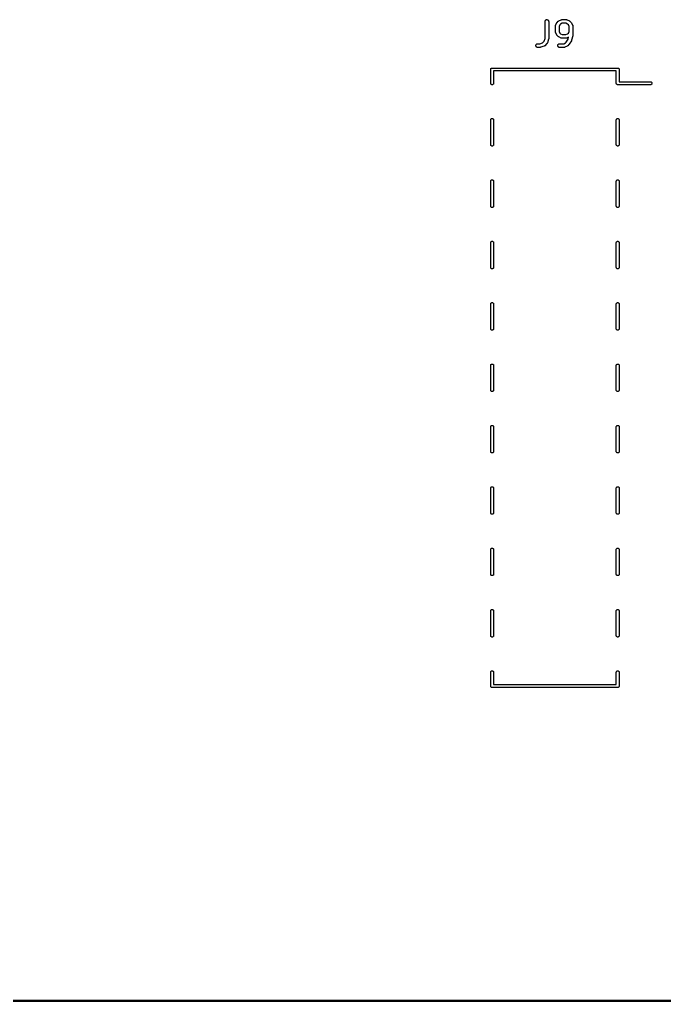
# Model space of a CAD drawing. Extents: x 47 to 252, y -139 to -48.
# Drawn here: x 149.33 to 176.03, y -138.53 to -97.89 of the extents above; entities that cross this region are included whole.
import ezdxf

# ---------------------------------------------------------------- set-up
doc = ezdxf.new("R2010")
doc.units = 0
doc.layers.add('BLACK', color=7, linetype='CONTINUOUS')

msp = doc.modelspace()

# ---------------------------------------------------------------- linework, layer by layer
at = {"layer": 'BLACK', "linetype": 'CONTINUOUS'}
for p, q in [((171.101, -97.926), (171.11, -97.9148)), ((171.11, -97.9148), (171.122, -97.9056)), ((171.122, -97.9056), (171.135, -97.8988)), ((171.135, -97.8988), (171.149, -97.8947)), ((171.149, -97.8947), (171.163, -97.8934)), ((171.163, -97.8934), (171.178, -97.8949)), ((171.178, -97.8949), (171.192, -97.8992)), ((171.192, -97.8992), (171.205, -97.9062)), ((171.205, -97.9062), (171.216, -97.9155)), ((171.216, -97.9155), (171.225, -97.9269)), ((171.653, -97.9489), (171.748, -97.9013)), ((171.748, -97.9013), (171.749, -97.9008)), ((171.749, -97.9008), (171.751, -97.9001)), ((171.751, -97.9001), (171.753, -97.899)), ((171.753, -97.899), (171.758, -97.8976)), ((171.758, -97.8976), (171.763, -97.8958)), ((171.763, -97.8958), (171.765, -97.8954)), ((171.765, -97.8954), (171.767, -97.8948)), ((171.767, -97.8948), (171.772, -97.8943)), ((171.772, -97.8943), (171.777, -97.8935)), ((171.777, -97.8935), (171.78, -97.8936)), ((171.78, -97.8936), (171.782, -97.8934)), ((171.782, -97.8934), (171.972, -97.8934)), ((171.972, -97.8934), (171.973, -97.8934)), ((171.973, -97.8934), (171.975, -97.8936)), ((171.975, -97.8936), (171.978, -97.8936)), ((171.978, -97.8936), (171.983, -97.8944)), ((171.983, -97.8944), (171.988, -97.895)), ((171.988, -97.895), (171.99, -97.8957)), ((171.99, -97.8957), (171.992, -97.8961)), ((171.992, -97.8961), (171.997, -97.8979)), ((171.997, -97.8979), (172.002, -97.8994)), ((172.002, -97.8994), (172.004, -97.9005)), ((172.004, -97.9005), (172.006, -97.9013)), ((172.006, -97.9013), (172.101, -97.9489)), ((171.088, -97.9673), (171.089, -97.9528)), ((171.088, -97.9684), (171.088, -97.9673)), ((171.088, -98.6705), (171.088, -97.9684)), ((171.089, -97.9528), (171.094, -97.9388)), ((171.094, -97.9388), (171.101, -97.926)), ((171.225, -97.9269), (171.232, -97.9398)), ((171.232, -97.9398), (171.236, -97.9538)), ((171.236, -97.9538), (171.238, -97.9684)), ((171.238, -97.9684), (171.238, -98.6827)), ((171.516, -98.1534), (171.517, -98.1484)), ((171.516, -98.1556), (171.516, -98.1534)), ((171.516, -98.1578), (171.516, -98.1556)), ((171.516, -98.1589), (171.516, -98.1578)), ((171.516, -98.397), (171.516, -98.1589)), ((171.517, -98.1484), (171.518, -98.1433)), ((171.518, -98.1433), (171.519, -98.1412)), ((171.519, -98.139), (171.521, -98.1342)), ((171.519, -98.1412), (171.519, -98.139)), ((171.521, -98.1342), (171.522, -98.1293)), ((171.522, -98.1293), (171.523, -98.1274)), ((171.523, -98.1274), (171.524, -98.1253)), ((171.524, -98.1253), (171.572, -98.0301)), ((171.572, -98.0291), (171.575, -98.0256)), ((171.572, -98.0301), (171.572, -98.0291)), ((171.575, -98.0256), (171.577, -98.0219)), ((171.577, -98.0219), (171.579, -98.0195)), ((171.579, -98.0195), (171.58, -98.0169)), ((171.58, -98.0169), (171.583, -98.0138)), ((171.583, -98.0138), (171.586, -98.0106)), ((171.586, -98.0106), (171.633, -97.963)), ((171.633, -97.963), (171.634, -97.9622)), ((171.634, -97.9622), (171.637, -97.9596)), ((171.637, -97.9596), (171.641, -97.9567)), ((171.641, -97.9567), (171.643, -97.955)), ((171.643, -97.955), (171.646, -97.9531)), ((171.646, -97.9531), (171.649, -97.9512)), ((171.649, -97.9512), (171.653, -97.9489)), ((171.7, -98.108), (171.666, -98.1766)), ((171.666, -98.1766), (171.666, -98.3792)), ((171.731, -98.0776), (171.7, -98.108)), ((171.799, -98.0434), (171.731, -98.0776)), ((171.954, -98.0434), (171.799, -98.0434)), ((172.023, -98.0776), (171.954, -98.0434)), ((172.053, -98.108), (172.023, -98.0776)), ((172.088, -98.1766), (172.053, -98.108)), ((172.088, -98.3792), (172.088, -98.1766)), ((172.101, -97.9489), (172.102, -97.9494)), ((172.102, -97.9494), (172.105, -97.9517)), ((172.105, -97.9517), (172.109, -97.9537)), ((172.109, -97.9537), (172.112, -97.9557)), ((172.112, -97.9557), (172.114, -97.9574)), ((172.114, -97.9574), (172.117, -97.9603)), ((172.117, -97.9603), (172.12, -97.963)), ((172.12, -97.963), (172.168, -98.0106)), ((172.168, -98.0106), (172.169, -98.0113)), ((172.169, -98.0113), (172.171, -98.0146)), ((172.171, -98.0146), (172.174, -98.0177)), ((172.174, -98.0177), (172.176, -98.0203)), ((172.176, -98.0203), (172.178, -98.0228)), ((172.178, -98.0228), (172.18, -98.0265)), ((172.18, -98.0265), (172.182, -98.0301)), ((172.182, -98.0301), (172.23, -98.1253)), ((172.23, -98.1253), (172.23, -98.1263)), ((172.23, -98.1263), (172.231, -98.1283)), ((172.231, -98.1283), (172.232, -98.1303)), ((172.232, -98.1303), (172.233, -98.1352)), ((172.233, -98.1352), (172.235, -98.14)), ((172.235, -98.14), (172.236, -98.1422)), ((172.236, -98.1422), (172.236, -98.1443)), ((172.236, -98.1443), (172.237, -98.1494)), ((172.237, -98.1494), (172.238, -98.1545)), ((172.238, -98.1545), (172.237, -98.1567)), ((172.237, -98.1567), (172.238, -98.1589)), ((172.238, -98.1589), (172.238, -98.5398)), ((171.049, -98.785), (171.088, -98.6705)), ((171.234, -98.7064), (171.186, -98.8492)), ((171.235, -98.7023), (171.234, -98.7064)), ((171.236, -98.6983), (171.235, -98.7023)), ((171.237, -98.6921), (171.236, -98.6952)), ((171.236, -98.6952), (171.236, -98.6983)), ((171.238, -98.6837), (171.237, -98.6879)), ((171.237, -98.6879), (171.237, -98.6921)), ((171.238, -98.6827), (171.238, -98.6837)), ((171.516, -98.3991), (171.516, -98.397)), ((171.516, -98.4014), (171.516, -98.3991)), ((171.517, -98.4064), (171.516, -98.4014)), ((171.518, -98.4115), (171.517, -98.4064)), ((171.518, -98.4136), (171.518, -98.4115)), ((171.519, -98.4158), (171.518, -98.4136)), ((171.52, -98.4206), (171.519, -98.4158)), ((171.522, -98.4255), (171.52, -98.4206)), ((171.523, -98.4275), (171.522, -98.4255)), ((171.524, -98.4296), (171.523, -98.4275)), ((171.524, -98.4305), (171.524, -98.4296)), ((171.572, -98.5257), (171.524, -98.4305)), ((171.574, -98.5293), (171.572, -98.5257)), ((171.576, -98.533), (171.574, -98.5293)), ((171.578, -98.5355), (171.576, -98.533)), ((171.58, -98.5381), (171.578, -98.5355)), ((171.582, -98.5412), (171.58, -98.5381)), ((171.585, -98.5445), (171.582, -98.5412)), ((171.586, -98.5452), (171.585, -98.5445)), ((171.633, -98.5928), (171.586, -98.5452)), ((171.637, -98.5955), (171.633, -98.5928)), ((171.64, -98.5985), (171.637, -98.5955)), ((171.642, -98.6002), (171.64, -98.5985)), ((171.645, -98.6021), (171.642, -98.6002)), ((171.648, -98.6041), (171.645, -98.6021)), ((171.652, -98.6064), (171.648, -98.6041)), ((171.653, -98.6069), (171.652, -98.6064)), ((171.748, -98.6545), (171.653, -98.6069)), ((171.666, -98.3792), (171.7, -98.4478)), ((171.7, -98.4478), (171.731, -98.4782)), ((171.731, -98.4782), (171.799, -98.5124)), ((171.75, -98.6553), (171.748, -98.6545)), ((171.752, -98.6564), (171.75, -98.6553)), ((171.757, -98.6579), (171.752, -98.6564)), ((171.762, -98.6597), (171.757, -98.6579)), ((171.764, -98.6601), (171.762, -98.6597)), ((171.766, -98.6608), (171.764, -98.6601)), ((171.771, -98.6614), (171.766, -98.6608)), ((171.776, -98.6622), (171.771, -98.6614)), ((171.778, -98.6622), (171.776, -98.6622)), ((171.781, -98.6624), (171.778, -98.6622)), ((171.782, -98.6624), (171.781, -98.6624)), ((171.972, -98.6624), (171.782, -98.6624)), ((171.799, -98.5124), (171.954, -98.5124)), ((171.954, -98.5124), (172.023, -98.4782)), ((171.962, -98.8254), (172.045, -98.6995)), ((171.974, -98.6622), (171.972, -98.6624)), ((171.977, -98.6623), (171.974, -98.6622)), ((171.982, -98.6615), (171.977, -98.6623)), ((171.987, -98.661), (171.982, -98.6615)), ((171.989, -98.6604), (171.987, -98.661)), ((171.991, -98.66), (171.989, -98.6604)), ((171.996, -98.6583), (171.991, -98.66)), ((172.001, -98.6568), (171.996, -98.6583)), ((172.003, -98.6557), (172.001, -98.6568)), ((172.005, -98.655), (172.003, -98.6557)), ((172.006, -98.6545), (172.005, -98.655)), ((172.064, -98.6254), (172.006, -98.6545)), ((172.023, -98.4782), (172.053, -98.4478)), ((172.045, -98.6995), (172.064, -98.6254)), ((172.053, -98.4478), (172.088, -98.3792)), ((172.235, -98.558), (172.188, -98.7485)), ((172.236, -98.5567), (172.235, -98.558)), ((172.237, -98.5495), (172.236, -98.5554)), ((172.236, -98.5554), (172.236, -98.5567)), ((172.238, -98.5435), (172.237, -98.5495)), ((172.238, -98.5398), (172.238, -98.5409)), ((172.238, -98.5409), (172.238, -98.5422)), ((172.238, -98.5422), (172.238, -98.5435)), ((170.707, -98.9679), (170.708, -98.9533)), ((170.708, -98.9824), (170.707, -98.9679)), ((170.708, -98.9533), (170.713, -98.9393)), ((170.712, -98.9965), (170.708, -98.9824)), ((170.719, -99.0094), (170.712, -98.9965)), ((170.713, -98.9393), (170.72, -98.9264)), ((170.728, -99.0209), (170.719, -99.0094)), ((170.72, -98.9264), (170.729, -98.9152)), ((170.739, -99.0303), (170.728, -99.0209)), ((170.729, -98.9152), (170.74, -98.9059)), ((170.752, -99.0373), (170.739, -99.0303)), ((170.74, -98.9059), (170.753, -98.899)), ((170.766, -99.0417), (170.752, -99.0373)), ((170.753, -98.899), (170.767, -98.8948)), ((170.781, -99.0434), (170.766, -99.0417)), ((170.767, -98.8948), (170.782, -98.8934)), ((170.782, -99.0434), (170.781, -99.0434)), ((170.782, -98.8934), (170.865, -98.8934)), ((170.877, -99.0434), (170.782, -99.0434)), ((170.865, -98.8934), (170.979, -98.8552)), ((170.881, -99.043), (170.877, -99.0434)), ((170.885, -99.0429), (170.881, -99.043)), ((170.888, -99.0423), (170.885, -99.0429)), ((170.892, -99.042), (170.888, -99.0423)), ((170.896, -99.0407), (170.892, -99.042)), ((170.9, -99.0399), (170.896, -99.0407)), ((170.901, -99.0395), (170.9, -99.0399)), ((171.044, -98.9919), (170.901, -99.0395)), ((170.979, -98.8552), (171.049, -98.785)), ((171.046, -98.991), (171.044, -98.9919)), ((171.048, -98.9904), (171.046, -98.991)), ((171.052, -98.988), (171.048, -98.9904)), ((171.057, -98.986), (171.052, -98.988)), ((171.059, -98.9847), (171.057, -98.986)), ((171.061, -98.9837), (171.059, -98.9847)), ((171.065, -98.9805), (171.061, -98.9837)), ((171.069, -98.9775), (171.065, -98.9805)), ((171.07, -98.9759), (171.069, -98.9775)), ((171.072, -98.9745), (171.07, -98.9759)), ((171.073, -98.9738), (171.072, -98.9745)), ((171.168, -98.8786), (171.073, -98.9738)), ((171.169, -98.8769), (171.168, -98.8786)), ((171.171, -98.8754), (171.169, -98.8769)), ((171.174, -98.8712), (171.171, -98.8754)), ((171.177, -98.8672), (171.174, -98.8712)), ((171.178, -98.8653), (171.177, -98.8672)), ((171.18, -98.8635), (171.178, -98.8653)), ((171.182, -98.8589), (171.18, -98.8635)), ((171.184, -98.8543), (171.182, -98.8589)), ((171.185, -98.8522), (171.184, -98.8543)), ((171.186, -98.8502), (171.185, -98.8522)), ((171.186, -98.8492), (171.186, -98.8502)), ((171.611, -98.9679), (171.613, -98.9533)), ((171.613, -98.9824), (171.611, -98.9679)), ((171.613, -98.9533), (171.617, -98.9393)), ((171.617, -98.9965), (171.613, -98.9824)), ((171.617, -98.9393), (171.624, -98.9264)), ((171.624, -99.0094), (171.617, -98.9965)), ((171.624, -98.9264), (171.634, -98.9152)), ((171.633, -99.0209), (171.624, -99.0094)), ((171.644, -99.0303), (171.633, -99.0209)), ((171.634, -98.9152), (171.645, -98.9059)), ((171.657, -99.0373), (171.644, -99.0303)), ((171.645, -98.9059), (171.658, -98.899)), ((171.671, -99.0417), (171.657, -99.0373)), ((171.658, -98.899), (171.672, -98.8948)), ((171.685, -99.0434), (171.671, -99.0417)), ((171.672, -98.8948), (171.686, -98.8934)), ((171.686, -99.0434), (171.685, -99.0434)), ((171.686, -98.8934), (171.859, -98.8934)), ((171.877, -99.0434), (171.686, -99.0434)), ((171.859, -98.8934), (171.928, -98.8591)), ((171.879, -99.0432), (171.877, -99.0434)), ((171.881, -99.0433), (171.879, -99.0432)), ((171.886, -99.0425), (171.881, -99.0433)), ((171.892, -99.042), (171.886, -99.0425)), ((171.894, -99.0413), (171.892, -99.042)), ((171.896, -99.041), (171.894, -99.0413)), ((171.901, -99.0392), (171.896, -99.041)), ((171.906, -99.0377), (171.901, -99.0392)), ((171.907, -99.0367), (171.906, -99.0377)), ((171.91, -99.0359), (171.907, -99.0367)), ((172.006, -98.9878), (171.91, -99.0355)), ((171.91, -99.0355), (171.91, -99.0359)), ((171.928, -98.8591), (171.962, -98.8254)), ((172.009, -98.9856), (172.006, -98.9878)), ((172.013, -98.9837), (172.009, -98.9856)), ((172.015, -98.9817), (172.013, -98.9837)), ((172.018, -98.9801), (172.015, -98.9817)), ((172.021, -98.9772), (172.018, -98.9801)), ((172.024, -98.9745), (172.021, -98.9772)), ((172.025, -98.9738), (172.024, -98.9745)), ((172.073, -98.9262), (172.025, -98.9738)), ((172.077, -98.9209), (172.073, -98.9262)), ((172.082, -98.9156), (172.077, -98.9209)), ((172.177, -98.7719), (172.082, -98.9147)), ((172.082, -98.9147), (172.082, -98.9149)), ((172.082, -98.9149), (172.082, -98.9149)), ((172.082, -98.9149), (172.082, -98.9149)), ((172.082, -98.9149), (172.082, -98.9156)), ((172.18, -98.7675), (172.177, -98.7719)), ((172.182, -98.7632), (172.18, -98.7675)), ((172.183, -98.761), (172.182, -98.7632)), ((172.184, -98.759), (172.183, -98.761)), ((172.186, -98.7542), (172.184, -98.759)), ((172.188, -98.7495), (172.186, -98.7542)), ((172.188, -98.7485), (172.188, -98.7495)), ((168.836, -99.956), (168.837, -99.9442)), ((168.837, -99.9442), (168.84, -99.9329)), ((168.84, -99.9329), (168.846, -99.9225)), ((168.846, -99.9225), (168.853, -99.9134)), ((168.853, -99.9134), (168.863, -99.9059)), ((168.863, -99.9059), (168.873, -99.9003)), ((168.873, -99.9003), (168.884, -99.8969)), ((168.884, -99.8969), (168.893, -99.896)), ((168.893, -99.896), (168.896, -99.8957)), ((168.896, -99.8957), (168.899, -99.896)), ((168.899, -99.896), (174.093, -99.896)), ((174.093, -99.896), (174.096, -99.8957)), ((174.096, -99.8957), (174.099, -99.896)), ((174.099, -99.896), (174.099, -99.896)), ((174.099, -99.896), (174.108, -99.8969)), ((174.108, -99.8969), (174.119, -99.9003)), ((174.119, -99.9003), (174.129, -99.9059)), ((174.129, -99.9059), (174.139, -99.9134)), ((174.139, -99.9134), (174.146, -99.9225)), ((174.146, -99.9225), (174.152, -99.9329)), ((174.152, -99.9329), (174.155, -99.9442)), ((174.155, -99.9442), (174.156, -99.956)), ((168.836, -99.9589), (168.836, -99.956)), ((168.836, -100.529), (168.836, -99.9589)), ((174.036, -100.016), (168.956, -100.016)), ((168.956, -100.016), (168.956, -100.529)), ((174.036, -100.523), (174.036, -100.016)), ((174.156, -99.956), (174.156, -99.9589)), ((174.156, -99.9589), (174.156, -100.466)), ((168.837, -100.538), (168.836, -100.529)), ((168.84, -100.549), (168.837, -100.538)), ((168.846, -100.559), (168.84, -100.549)), ((168.853, -100.569), (168.846, -100.559)), ((168.863, -100.576), (168.853, -100.569)), ((168.873, -100.582), (168.863, -100.576)), ((168.884, -100.585), (168.873, -100.582)), ((168.896, -100.586), (168.884, -100.585)), ((168.908, -100.585), (168.896, -100.586)), ((168.919, -100.582), (168.908, -100.585)), ((168.929, -100.576), (168.919, -100.582)), ((168.939, -100.569), (168.929, -100.576)), ((168.946, -100.559), (168.939, -100.569)), ((168.952, -100.549), (168.946, -100.559)), ((168.955, -100.538), (168.952, -100.549)), ((168.956, -100.529), (168.955, -100.538)), ((174.036, -100.526), (174.036, -100.523)), ((174.037, -100.538), (174.036, -100.526)), ((174.04, -100.549), (174.037, -100.538)), ((174.046, -100.559), (174.04, -100.549)), ((174.053, -100.569), (174.046, -100.559)), ((174.063, -100.576), (174.053, -100.569)), ((174.073, -100.582), (174.063, -100.576)), ((174.084, -100.585), (174.073, -100.582)), ((174.093, -100.586), (174.084, -100.585)), ((174.096, -100.586), (174.093, -100.586)), ((174.093, -100.586), (174.093, -100.586)), ((174.099, -100.586), (174.096, -100.586)), ((175.459, -100.586), (174.099, -100.586)), ((174.156, -100.466), (175.459, -100.466)), ((175.459, -100.466), (175.468, -100.467)), ((175.468, -100.585), (175.459, -100.586)), ((175.468, -100.467), (175.479, -100.47)), ((175.479, -100.582), (175.468, -100.585)), ((175.479, -100.47), (175.489, -100.476)), ((175.489, -100.576), (175.479, -100.582)), ((175.489, -100.476), (175.499, -100.483)), ((175.499, -100.569), (175.489, -100.576)), ((175.499, -100.483), (175.506, -100.493)), ((175.506, -100.559), (175.499, -100.569)), ((175.506, -100.493), (175.512, -100.503)), ((175.512, -100.549), (175.506, -100.559)), ((175.512, -100.503), (175.515, -100.514)), ((175.515, -100.538), (175.512, -100.549)), ((175.515, -100.514), (175.516, -100.526)), ((175.516, -100.526), (175.515, -100.538)), ((168.836, -102.043), (168.837, -102.034)), ((168.836, -103.069), (168.836, -102.043)), ((168.837, -102.034), (168.84, -102.023)), ((168.84, -102.023), (168.846, -102.013)), ((168.846, -102.013), (168.853, -102.003)), ((168.853, -102.003), (168.863, -101.996)), ((168.863, -101.996), (168.873, -101.99)), ((168.873, -101.99), (168.884, -101.987)), ((168.884, -101.987), (168.896, -101.986)), ((168.896, -101.986), (168.908, -101.987)), ((168.908, -101.987), (168.919, -101.99)), ((168.919, -101.99), (168.929, -101.996)), ((168.929, -101.996), (168.939, -102.003)), ((168.939, -102.003), (168.946, -102.013)), ((168.946, -102.013), (168.952, -102.023)), ((168.952, -102.023), (168.955, -102.034)), ((168.955, -102.034), (168.956, -102.043)), ((168.956, -102.043), (168.956, -103.069)), ((174.036, -102.043), (174.037, -102.034)), ((174.036, -103.069), (174.036, -102.043)), ((174.037, -102.034), (174.04, -102.023)), ((174.04, -102.023), (174.046, -102.013)), ((174.046, -102.013), (174.053, -102.003)), ((174.053, -102.003), (174.063, -101.996)), ((174.063, -101.996), (174.073, -101.99)), ((174.073, -101.99), (174.084, -101.987)), ((174.084, -101.987), (174.096, -101.986)), ((174.096, -101.986), (174.108, -101.987)), ((174.108, -101.987), (174.119, -101.99)), ((174.119, -101.99), (174.129, -101.996)), ((174.129, -101.996), (174.139, -102.003)), ((174.139, -102.003), (174.146, -102.013)), ((174.146, -102.013), (174.152, -102.023)), ((174.152, -102.023), (174.155, -102.034)), ((174.155, -102.034), (174.156, -102.043)), ((174.156, -102.043), (174.156, -103.069)), ((168.837, -103.078), (168.836, -103.069)), ((168.84, -103.089), (168.837, -103.078)), ((168.846, -103.099), (168.84, -103.089)), ((168.853, -103.109), (168.846, -103.099)), ((168.863, -103.116), (168.853, -103.109)), ((168.873, -103.122), (168.863, -103.116)), ((168.884, -103.125), (168.873, -103.122)), ((168.896, -103.126), (168.884, -103.125)), ((168.908, -103.125), (168.896, -103.126)), ((168.919, -103.122), (168.908, -103.125)), ((168.929, -103.116), (168.919, -103.122)), ((168.939, -103.109), (168.929, -103.116)), ((168.946, -103.099), (168.939, -103.109)), ((168.952, -103.089), (168.946, -103.099)), ((168.955, -103.078), (168.952, -103.089)), ((168.956, -103.069), (168.955, -103.078)), ((174.037, -103.078), (174.036, -103.069)), ((174.04, -103.089), (174.037, -103.078)), ((174.046, -103.099), (174.04, -103.089)), ((174.053, -103.109), (174.046, -103.099)), ((174.063, -103.116), (174.053, -103.109)), ((174.073, -103.122), (174.063, -103.116)), ((174.084, -103.125), (174.073, -103.122)), ((174.096, -103.126), (174.084, -103.125)), ((174.108, -103.125), (174.096, -103.126)), ((174.119, -103.122), (174.108, -103.125)), ((174.129, -103.116), (174.119, -103.122)), ((174.139, -103.109), (174.129, -103.116)), ((174.146, -103.099), (174.139, -103.109)), ((174.152, -103.089), (174.146, -103.099)), ((174.155, -103.078), (174.152, -103.089)), ((174.156, -103.069), (174.155, -103.078)), ((168.836, -104.583), (168.837, -104.574)), ((168.836, -105.609), (168.836, -104.583)), ((168.837, -104.574), (168.84, -104.563)), ((168.84, -104.563), (168.846, -104.553)), ((168.846, -104.553), (168.853, -104.543)), ((168.853, -104.543), (168.863, -104.536)), ((168.863, -104.536), (168.873, -104.53)), ((168.873, -104.53), (168.884, -104.527)), ((168.884, -104.527), (168.896, -104.526)), ((168.896, -104.526), (168.908, -104.527)), ((168.908, -104.527), (168.919, -104.53)), ((168.919, -104.53), (168.929, -104.536)), ((168.929, -104.536), (168.939, -104.543)), ((168.939, -104.543), (168.946, -104.553)), ((168.946, -104.553), (168.952, -104.563)), ((168.952, -104.563), (168.955, -104.574)), ((168.955, -104.574), (168.956, -104.583)), ((168.956, -104.583), (168.956, -105.609)), ((174.036, -104.583), (174.037, -104.574)), ((174.036, -105.609), (174.036, -104.583)), ((174.037, -104.574), (174.04, -104.563)), ((174.04, -104.563), (174.046, -104.553)), ((174.046, -104.553), (174.053, -104.543)), ((174.053, -104.543), (174.063, -104.536)), ((174.063, -104.536), (174.073, -104.53)), ((174.073, -104.53), (174.084, -104.527)), ((174.084, -104.527), (174.096, -104.526)), ((174.096, -104.526), (174.108, -104.527)), ((174.108, -104.527), (174.119, -104.53)), ((174.119, -104.53), (174.129, -104.536)), ((174.129, -104.536), (174.139, -104.543)), ((174.139, -104.543), (174.146, -104.553)), ((174.146, -104.553), (174.152, -104.563)), ((174.152, -104.563), (174.155, -104.574)), ((174.155, -104.574), (174.156, -104.583)), ((174.156, -104.583), (174.156, -105.609)), ((168.837, -105.618), (168.836, -105.609)), ((168.84, -105.629), (168.837, -105.618)), ((168.846, -105.639), (168.84, -105.629)), ((168.853, -105.649), (168.846, -105.639)), ((168.946, -105.639), (168.939, -105.649)), ((168.952, -105.629), (168.946, -105.639)), ((168.955, -105.618), (168.952, -105.629)), ((168.956, -105.609), (168.955, -105.618)), ((174.037, -105.618), (174.036, -105.609)), ((174.04, -105.629), (174.037, -105.618)), ((174.046, -105.639), (174.04, -105.629)), ((174.053, -105.649), (174.046, -105.639)), ((174.146, -105.639), (174.139, -105.649)), ((174.152, -105.629), (174.146, -105.639)), ((174.155, -105.618), (174.152, -105.629)), ((174.156, -105.609), (174.155, -105.618)), ((168.863, -105.656), (168.853, -105.649)), ((168.873, -105.662), (168.863, -105.656)), ((168.884, -105.665), (168.873, -105.662)), ((168.896, -105.666), (168.884, -105.665)), ((168.908, -105.665), (168.896, -105.666)), ((168.919, -105.662), (168.908, -105.665)), ((168.929, -105.656), (168.919, -105.662)), ((168.939, -105.649), (168.929, -105.656)), ((174.063, -105.656), (174.053, -105.649)), ((174.073, -105.662), (174.063, -105.656)), ((174.084, -105.665), (174.073, -105.662)), ((174.096, -105.666), (174.084, -105.665)), ((174.108, -105.665), (174.096, -105.666)), ((174.119, -105.662), (174.108, -105.665)), ((174.129, -105.656), (174.119, -105.662)), ((174.139, -105.649), (174.129, -105.656)), ((168.836, -107.123), (168.837, -107.114)), ((168.836, -108.149), (168.836, -107.123)), ((168.837, -107.114), (168.84, -107.103)), ((168.84, -107.103), (168.846, -107.093)), ((168.846, -107.093), (168.853, -107.083)), ((168.853, -107.083), (168.863, -107.076)), ((168.863, -107.076), (168.873, -107.07)), ((168.873, -107.07), (168.884, -107.067)), ((168.884, -107.067), (168.896, -107.066)), ((168.896, -107.066), (168.908, -107.067)), ((168.908, -107.067), (168.919, -107.07)), ((168.919, -107.07), (168.929, -107.076)), ((168.929, -107.076), (168.939, -107.083)), ((168.939, -107.083), (168.946, -107.093)), ((168.946, -107.093), (168.952, -107.103)), ((168.952, -107.103), (168.955, -107.114)), ((168.955, -107.114), (168.956, -107.123)), ((168.956, -107.123), (168.956, -108.149)), ((174.036, -107.123), (174.037, -107.114)), ((174.036, -108.149), (174.036, -107.123)), ((174.037, -107.114), (174.04, -107.103)), ((174.04, -107.103), (174.046, -107.093)), ((174.046, -107.093), (174.053, -107.083)), ((174.053, -107.083), (174.063, -107.076)), ((174.063, -107.076), (174.073, -107.07)), ((174.073, -107.07), (174.084, -107.067)), ((174.084, -107.067), (174.096, -107.066)), ((174.096, -107.066), (174.108, -107.067)), ((174.108, -107.067), (174.119, -107.07)), ((174.119, -107.07), (174.129, -107.076)), ((174.129, -107.076), (174.139, -107.083)), ((174.139, -107.083), (174.146, -107.093)), ((174.146, -107.093), (174.152, -107.103)), ((174.152, -107.103), (174.155, -107.114)), ((174.155, -107.114), (174.156, -107.123)), ((174.156, -107.123), (174.156, -108.149)), ((168.837, -108.158), (168.836, -108.149)), ((168.84, -108.169), (168.837, -108.158)), ((168.846, -108.179), (168.84, -108.169)), ((168.853, -108.189), (168.846, -108.179)), ((168.863, -108.196), (168.853, -108.189)), ((168.873, -108.202), (168.863, -108.196)), ((168.884, -108.205), (168.873, -108.202)), ((168.896, -108.206), (168.884, -108.205)), ((168.908, -108.205), (168.896, -108.206)), ((168.919, -108.202), (168.908, -108.205)), ((168.929, -108.196), (168.919, -108.202)), ((168.939, -108.189), (168.929, -108.196)), ((168.946, -108.179), (168.939, -108.189)), ((168.952, -108.169), (168.946, -108.179)), ((168.955, -108.158), (168.952, -108.169)), ((168.956, -108.149), (168.955, -108.158)), ((174.037, -108.158), (174.036, -108.149)), ((174.04, -108.169), (174.037, -108.158)), ((174.046, -108.179), (174.04, -108.169)), ((174.053, -108.189), (174.046, -108.179)), ((174.063, -108.196), (174.053, -108.189)), ((174.073, -108.202), (174.063, -108.196)), ((174.084, -108.205), (174.073, -108.202)), ((174.096, -108.206), (174.084, -108.205)), ((174.108, -108.205), (174.096, -108.206)), ((174.119, -108.202), (174.108, -108.205)), ((174.129, -108.196), (174.119, -108.202)), ((174.139, -108.189), (174.129, -108.196)), ((174.146, -108.179), (174.139, -108.189)), ((174.152, -108.169), (174.146, -108.179)), ((174.155, -108.158), (174.152, -108.169)), ((174.156, -108.149), (174.155, -108.158)), ((168.836, -109.663), (168.837, -109.654)), ((168.836, -110.689), (168.836, -109.663)), ((168.837, -109.654), (168.84, -109.643)), ((168.84, -109.643), (168.846, -109.633)), ((168.846, -109.633), (168.853, -109.623)), ((168.853, -109.623), (168.863, -109.616)), ((168.863, -109.616), (168.873, -109.61)), ((168.873, -109.61), (168.884, -109.607)), ((168.884, -109.607), (168.896, -109.606)), ((168.896, -109.606), (168.908, -109.607)), ((168.908, -109.607), (168.919, -109.61)), ((168.919, -109.61), (168.929, -109.616)), ((168.929, -109.616), (168.939, -109.623)), ((168.939, -109.623), (168.946, -109.633)), ((168.946, -109.633), (168.952, -109.643)), ((168.952, -109.643), (168.955, -109.654)), ((168.955, -109.654), (168.956, -109.663)), ((168.956, -109.663), (168.956, -110.689)), ((174.036, -109.663), (174.037, -109.654)), ((174.036, -110.689), (174.036, -109.663)), ((174.037, -109.654), (174.04, -109.643)), ((174.04, -109.643), (174.046, -109.633)), ((174.046, -109.633), (174.053, -109.623)), ((174.053, -109.623), (174.063, -109.616)), ((174.063, -109.616), (174.073, -109.61)), ((174.073, -109.61), (174.084, -109.607)), ((174.084, -109.607), (174.096, -109.606)), ((174.096, -109.606), (174.108, -109.607)), ((174.108, -109.607), (174.119, -109.61)), ((174.119, -109.61), (174.129, -109.616)), ((174.129, -109.616), (174.139, -109.623)), ((174.139, -109.623), (174.146, -109.633)), ((174.146, -109.633), (174.152, -109.643)), ((174.152, -109.643), (174.155, -109.654)), ((174.155, -109.654), (174.156, -109.663)), ((174.156, -109.663), (174.156, -110.689)), ((168.837, -110.698), (168.836, -110.689)), ((168.84, -110.709), (168.837, -110.698)), ((168.846, -110.719), (168.84, -110.709)), ((168.853, -110.729), (168.846, -110.719)), ((168.863, -110.736), (168.853, -110.729)), ((168.873, -110.742), (168.863, -110.736)), ((168.884, -110.745), (168.873, -110.742)), ((168.896, -110.746), (168.884, -110.745)), ((168.908, -110.745), (168.896, -110.746)), ((168.919, -110.742), (168.908, -110.745)), ((168.929, -110.736), (168.919, -110.742)), ((168.939, -110.729), (168.929, -110.736)), ((168.946, -110.719), (168.939, -110.729)), ((168.952, -110.709), (168.946, -110.719)), ((168.955, -110.698), (168.952, -110.709)), ((168.956, -110.689), (168.955, -110.698)), ((174.037, -110.698), (174.036, -110.689)), ((174.04, -110.709), (174.037, -110.698)), ((174.046, -110.719), (174.04, -110.709)), ((174.053, -110.729), (174.046, -110.719)), ((174.063, -110.736), (174.053, -110.729)), ((174.073, -110.742), (174.063, -110.736)), ((174.084, -110.745), (174.073, -110.742)), ((174.096, -110.746), (174.084, -110.745)), ((174.108, -110.745), (174.096, -110.746)), ((174.119, -110.742), (174.108, -110.745)), ((174.129, -110.736), (174.119, -110.742)), ((174.139, -110.729), (174.129, -110.736)), ((174.146, -110.719), (174.139, -110.729)), ((174.152, -110.709), (174.146, -110.719)), ((174.155, -110.698), (174.152, -110.709)), ((174.156, -110.689), (174.155, -110.698)), ((168.836, -112.203), (168.837, -112.194)), ((168.836, -113.229), (168.836, -112.203)), ((168.837, -112.194), (168.84, -112.183)), ((168.84, -112.183), (168.846, -112.173)), ((168.846, -112.173), (168.853, -112.163)), ((168.853, -112.163), (168.863, -112.156)), ((168.863, -112.156), (168.873, -112.15)), ((168.873, -112.15), (168.884, -112.147)), ((168.884, -112.147), (168.896, -112.146)), ((168.896, -112.146), (168.908, -112.147)), ((168.908, -112.147), (168.919, -112.15)), ((168.919, -112.15), (168.929, -112.156)), ((168.929, -112.156), (168.939, -112.163)), ((168.939, -112.163), (168.946, -112.173)), ((168.946, -112.173), (168.952, -112.183)), ((168.952, -112.183), (168.955, -112.194)), ((168.955, -112.194), (168.956, -112.203)), ((168.956, -112.203), (168.956, -113.229)), ((174.036, -112.203), (174.037, -112.194)), ((174.036, -113.229), (174.036, -112.203)), ((174.037, -112.194), (174.04, -112.183)), ((174.04, -112.183), (174.046, -112.173)), ((174.046, -112.173), (174.053, -112.163)), ((174.053, -112.163), (174.063, -112.156)), ((174.063, -112.156), (174.073, -112.15)), ((174.073, -112.15), (174.084, -112.147)), ((174.084, -112.147), (174.096, -112.146)), ((174.096, -112.146), (174.108, -112.147)), ((174.108, -112.147), (174.119, -112.15)), ((174.119, -112.15), (174.129, -112.156)), ((174.129, -112.156), (174.139, -112.163)), ((174.139, -112.163), (174.146, -112.173)), ((174.146, -112.173), (174.152, -112.183)), ((174.152, -112.183), (174.155, -112.194)), ((174.155, -112.194), (174.156, -112.203)), ((174.156, -112.203), (174.156, -113.229)), ((168.837, -113.238), (168.836, -113.229)), ((168.84, -113.249), (168.837, -113.238)), ((168.846, -113.259), (168.84, -113.249)), ((168.853, -113.269), (168.846, -113.259)), ((168.863, -113.276), (168.853, -113.269)), ((168.873, -113.282), (168.863, -113.276)), ((168.884, -113.285), (168.873, -113.282)), ((168.896, -113.286), (168.884, -113.285)), ((168.908, -113.285), (168.896, -113.286)), ((168.919, -113.282), (168.908, -113.285)), ((168.929, -113.276), (168.919, -113.282)), ((168.939, -113.269), (168.929, -113.276)), ((168.946, -113.259), (168.939, -113.269)), ((168.952, -113.249), (168.946, -113.259)), ((168.955, -113.238), (168.952, -113.249)), ((168.956, -113.229), (168.955, -113.238)), ((174.037, -113.238), (174.036, -113.229)), ((174.04, -113.249), (174.037, -113.238)), ((174.046, -113.259), (174.04, -113.249)), ((174.053, -113.269), (174.046, -113.259)), ((174.063, -113.276), (174.053, -113.269)), ((174.073, -113.282), (174.063, -113.276)), ((174.084, -113.285), (174.073, -113.282)), ((174.096, -113.286), (174.084, -113.285)), ((174.108, -113.285), (174.096, -113.286)), ((174.119, -113.282), (174.108, -113.285)), ((174.129, -113.276), (174.119, -113.282)), ((174.139, -113.269), (174.129, -113.276)), ((174.146, -113.259), (174.139, -113.269)), ((174.152, -113.249), (174.146, -113.259)), ((174.155, -113.238), (174.152, -113.249)), ((174.156, -113.229), (174.155, -113.238)), ((168.836, -114.743), (168.837, -114.734)), ((168.836, -115.769), (168.836, -114.743)), ((168.837, -114.734), (168.84, -114.723)), ((168.84, -114.723), (168.846, -114.713)), ((168.846, -114.713), (168.853, -114.703)), ((168.853, -114.703), (168.863, -114.696)), ((168.863, -114.696), (168.873, -114.69)), ((168.873, -114.69), (168.884, -114.687)), ((168.884, -114.687), (168.896, -114.686)), ((168.896, -114.686), (168.908, -114.687)), ((168.908, -114.687), (168.919, -114.69)), ((168.919, -114.69), (168.929, -114.696)), ((168.929, -114.696), (168.939, -114.703)), ((168.939, -114.703), (168.946, -114.713)), ((168.946, -114.713), (168.952, -114.723)), ((168.952, -114.723), (168.955, -114.734)), ((168.955, -114.734), (168.956, -114.743)), ((168.956, -114.743), (168.956, -115.769)), ((174.036, -114.743), (174.037, -114.734)), ((174.036, -115.769), (174.036, -114.743)), ((174.037, -114.734), (174.04, -114.723)), ((174.04, -114.723), (174.046, -114.713)), ((174.046, -114.713), (174.053, -114.703)), ((174.053, -114.703), (174.063, -114.696)), ((174.063, -114.696), (174.073, -114.69)), ((174.073, -114.69), (174.084, -114.687)), ((174.084, -114.687), (174.096, -114.686)), ((174.096, -114.686), (174.108, -114.687)), ((174.108, -114.687), (174.119, -114.69)), ((174.119, -114.69), (174.129, -114.696)), ((174.129, -114.696), (174.139, -114.703)), ((174.139, -114.703), (174.146, -114.713)), ((174.146, -114.713), (174.152, -114.723)), ((174.152, -114.723), (174.155, -114.734)), ((174.155, -114.734), (174.156, -114.743)), ((174.156, -114.743), (174.156, -115.769)), ((168.837, -115.778), (168.836, -115.769)), ((168.84, -115.789), (168.837, -115.778)), ((168.846, -115.799), (168.84, -115.789)), ((168.853, -115.809), (168.846, -115.799)), ((168.946, -115.799), (168.939, -115.809)), ((168.952, -115.789), (168.946, -115.799)), ((168.955, -115.778), (168.952, -115.789)), ((168.956, -115.769), (168.955, -115.778)), ((174.037, -115.778), (174.036, -115.769)), ((174.04, -115.789), (174.037, -115.778)), ((174.046, -115.799), (174.04, -115.789)), ((174.053, -115.809), (174.046, -115.799)), ((174.146, -115.799), (174.139, -115.809)), ((174.152, -115.789), (174.146, -115.799)), ((174.155, -115.778), (174.152, -115.789)), ((174.156, -115.769), (174.155, -115.778)), ((168.863, -115.816), (168.853, -115.809)), ((168.873, -115.822), (168.863, -115.816)), ((168.884, -115.825), (168.873, -115.822)), ((168.896, -115.826), (168.884, -115.825)), ((168.908, -115.825), (168.896, -115.826)), ((168.919, -115.822), (168.908, -115.825)), ((168.929, -115.816), (168.919, -115.822)), ((168.939, -115.809), (168.929, -115.816)), ((174.063, -115.816), (174.053, -115.809)), ((174.073, -115.822), (174.063, -115.816)), ((174.084, -115.825), (174.073, -115.822)), ((174.096, -115.826), (174.084, -115.825)), ((174.108, -115.825), (174.096, -115.826)), ((174.119, -115.822), (174.108, -115.825)), ((174.129, -115.816), (174.119, -115.822)), ((174.139, -115.809), (174.129, -115.816)), ((168.836, -117.283), (168.837, -117.274)), ((168.836, -118.309), (168.836, -117.283)), ((168.837, -117.274), (168.84, -117.263)), ((168.84, -117.263), (168.846, -117.253)), ((168.846, -117.253), (168.853, -117.243)), ((168.853, -117.243), (168.863, -117.236)), ((168.863, -117.236), (168.873, -117.23)), ((168.873, -117.23), (168.884, -117.227)), ((168.884, -117.227), (168.896, -117.226)), ((168.896, -117.226), (168.908, -117.227)), ((168.908, -117.227), (168.919, -117.23)), ((168.919, -117.23), (168.929, -117.236)), ((168.929, -117.236), (168.939, -117.243)), ((168.939, -117.243), (168.946, -117.253)), ((168.946, -117.253), (168.952, -117.263)), ((168.952, -117.263), (168.955, -117.274)), ((168.955, -117.274), (168.956, -117.283)), ((168.956, -117.283), (168.956, -118.309)), ((174.036, -117.283), (174.037, -117.274)), ((174.036, -118.309), (174.036, -117.283)), ((174.037, -117.274), (174.04, -117.263)), ((174.04, -117.263), (174.046, -117.253)), ((174.046, -117.253), (174.053, -117.243)), ((174.053, -117.243), (174.063, -117.236)), ((174.063, -117.236), (174.073, -117.23)), ((174.073, -117.23), (174.084, -117.227)), ((174.084, -117.227), (174.096, -117.226)), ((174.096, -117.226), (174.108, -117.227)), ((174.108, -117.227), (174.119, -117.23)), ((174.119, -117.23), (174.129, -117.236)), ((174.129, -117.236), (174.139, -117.243)), ((174.139, -117.243), (174.146, -117.253)), ((174.146, -117.253), (174.152, -117.263)), ((174.152, -117.263), (174.155, -117.274)), ((174.155, -117.274), (174.156, -117.283)), ((174.156, -117.283), (174.156, -118.309)), ((168.837, -118.318), (168.836, -118.309)), ((168.84, -118.329), (168.837, -118.318)), ((168.846, -118.339), (168.84, -118.329)), ((168.853, -118.349), (168.846, -118.339)), ((168.863, -118.356), (168.853, -118.349)), ((168.873, -118.362), (168.863, -118.356)), ((168.884, -118.365), (168.873, -118.362)), ((168.896, -118.366), (168.884, -118.365)), ((168.908, -118.365), (168.896, -118.366)), ((168.919, -118.362), (168.908, -118.365)), ((168.929, -118.356), (168.919, -118.362)), ((168.939, -118.349), (168.929, -118.356)), ((168.946, -118.339), (168.939, -118.349)), ((168.952, -118.329), (168.946, -118.339)), ((168.955, -118.318), (168.952, -118.329)), ((168.956, -118.309), (168.955, -118.318)), ((174.037, -118.318), (174.036, -118.309)), ((174.04, -118.329), (174.037, -118.318)), ((174.046, -118.339), (174.04, -118.329)), ((174.053, -118.349), (174.046, -118.339)), ((174.063, -118.356), (174.053, -118.349)), ((174.073, -118.362), (174.063, -118.356)), ((174.084, -118.365), (174.073, -118.362)), ((174.096, -118.366), (174.084, -118.365)), ((174.108, -118.365), (174.096, -118.366)), ((174.119, -118.362), (174.108, -118.365)), ((174.129, -118.356), (174.119, -118.362)), ((174.139, -118.349), (174.129, -118.356)), ((174.146, -118.339), (174.139, -118.349)), ((174.152, -118.329), (174.146, -118.339)), ((174.155, -118.318), (174.152, -118.329)), ((174.156, -118.309), (174.155, -118.318)), ((168.836, -119.823), (168.837, -119.814)), ((168.836, -120.849), (168.836, -119.823)), ((168.837, -119.814), (168.84, -119.803)), ((168.84, -119.803), (168.846, -119.793)), ((168.846, -119.793), (168.853, -119.783)), ((168.853, -119.783), (168.863, -119.776)), ((168.863, -119.776), (168.873, -119.77)), ((168.873, -119.77), (168.884, -119.767)), ((168.884, -119.767), (168.896, -119.766)), ((168.896, -119.766), (168.908, -119.767)), ((168.908, -119.767), (168.919, -119.77)), ((168.919, -119.77), (168.929, -119.776)), ((168.929, -119.776), (168.939, -119.783)), ((168.939, -119.783), (168.946, -119.793)), ((168.946, -119.793), (168.952, -119.803)), ((168.952, -119.803), (168.955, -119.814)), ((168.955, -119.814), (168.956, -119.823)), ((168.956, -119.823), (168.956, -120.849)), ((174.036, -119.823), (174.037, -119.814)), ((174.036, -120.849), (174.036, -119.823)), ((174.037, -119.814), (174.04, -119.803)), ((174.04, -119.803), (174.046, -119.793)), ((174.046, -119.793), (174.053, -119.783)), ((174.053, -119.783), (174.063, -119.776)), ((174.063, -119.776), (174.073, -119.77)), ((174.073, -119.77), (174.084, -119.767)), ((174.084, -119.767), (174.096, -119.766)), ((174.096, -119.766), (174.108, -119.767)), ((174.108, -119.767), (174.119, -119.77)), ((174.119, -119.77), (174.129, -119.776)), ((174.129, -119.776), (174.139, -119.783)), ((174.139, -119.783), (174.146, -119.793)), ((174.146, -119.793), (174.152, -119.803)), ((174.152, -119.803), (174.155, -119.814)), ((174.155, -119.814), (174.156, -119.823)), ((174.156, -119.823), (174.156, -120.849)), ((168.837, -120.858), (168.836, -120.849)), ((168.84, -120.869), (168.837, -120.858)), ((168.846, -120.879), (168.84, -120.869)), ((168.853, -120.889), (168.846, -120.879)), ((168.863, -120.896), (168.853, -120.889)), ((168.873, -120.902), (168.863, -120.896)), ((168.884, -120.905), (168.873, -120.902)), ((168.896, -120.906), (168.884, -120.905)), ((168.908, -120.905), (168.896, -120.906)), ((168.919, -120.902), (168.908, -120.905)), ((168.929, -120.896), (168.919, -120.902)), ((168.939, -120.889), (168.929, -120.896)), ((168.946, -120.879), (168.939, -120.889)), ((168.952, -120.869), (168.946, -120.879)), ((168.955, -120.858), (168.952, -120.869)), ((168.956, -120.849), (168.955, -120.858)), ((174.037, -120.858), (174.036, -120.849)), ((174.04, -120.869), (174.037, -120.858)), ((174.046, -120.879), (174.04, -120.869)), ((174.053, -120.889), (174.046, -120.879)), ((174.063, -120.896), (174.053, -120.889)), ((174.073, -120.902), (174.063, -120.896)), ((174.084, -120.905), (174.073, -120.902)), ((174.096, -120.906), (174.084, -120.905)), ((174.108, -120.905), (174.096, -120.906)), ((174.119, -120.902), (174.108, -120.905)), ((174.129, -120.896), (174.119, -120.902)), ((174.139, -120.889), (174.129, -120.896)), ((174.146, -120.879), (174.139, -120.889)), ((174.152, -120.869), (174.146, -120.879)), ((174.155, -120.858), (174.152, -120.869)), ((174.156, -120.849), (174.155, -120.858)), ((168.836, -122.363), (168.837, -122.354)), ((168.836, -123.389), (168.836, -122.363)), ((168.837, -122.354), (168.84, -122.343)), ((168.84, -122.343), (168.846, -122.333)), ((168.846, -122.333), (168.853, -122.323)), ((168.853, -122.323), (168.863, -122.316)), ((168.863, -122.316), (168.873, -122.31)), ((168.873, -122.31), (168.884, -122.307)), ((168.884, -122.307), (168.896, -122.306)), ((168.896, -122.306), (168.908, -122.307)), ((168.908, -122.307), (168.919, -122.31)), ((168.919, -122.31), (168.929, -122.316)), ((168.929, -122.316), (168.939, -122.323)), ((168.939, -122.323), (168.946, -122.333)), ((168.946, -122.333), (168.952, -122.343)), ((168.952, -122.343), (168.955, -122.354)), ((168.955, -122.354), (168.956, -122.363)), ((168.956, -122.363), (168.956, -123.389)), ((174.036, -122.363), (174.037, -122.354)), ((174.036, -123.389), (174.036, -122.363)), ((174.037, -122.354), (174.04, -122.343)), ((174.04, -122.343), (174.046, -122.333)), ((174.046, -122.333), (174.053, -122.323)), ((174.053, -122.323), (174.063, -122.316)), ((174.063, -122.316), (174.073, -122.31)), ((174.073, -122.31), (174.084, -122.307)), ((174.084, -122.307), (174.096, -122.306)), ((174.096, -122.306), (174.108, -122.307)), ((174.108, -122.307), (174.119, -122.31)), ((174.119, -122.31), (174.129, -122.316)), ((174.129, -122.316), (174.139, -122.323)), ((174.139, -122.323), (174.146, -122.333)), ((174.146, -122.333), (174.152, -122.343)), ((174.152, -122.343), (174.155, -122.354)), ((174.155, -122.354), (174.156, -122.363)), ((174.156, -122.363), (174.156, -123.389)), ((168.837, -123.398), (168.836, -123.389)), ((168.84, -123.409), (168.837, -123.398)), ((168.846, -123.419), (168.84, -123.409)), ((168.853, -123.429), (168.846, -123.419)), ((168.863, -123.436), (168.853, -123.429)), ((168.873, -123.442), (168.863, -123.436)), ((168.884, -123.445), (168.873, -123.442)), ((168.896, -123.446), (168.884, -123.445)), ((168.908, -123.445), (168.896, -123.446)), ((168.919, -123.442), (168.908, -123.445)), ((168.929, -123.436), (168.919, -123.442)), ((168.939, -123.429), (168.929, -123.436)), ((168.946, -123.419), (168.939, -123.429)), ((168.952, -123.409), (168.946, -123.419)), ((168.955, -123.398), (168.952, -123.409)), ((168.956, -123.389), (168.955, -123.398)), ((174.037, -123.398), (174.036, -123.389)), ((174.04, -123.409), (174.037, -123.398)), ((174.046, -123.419), (174.04, -123.409)), ((174.053, -123.429), (174.046, -123.419)), ((174.063, -123.436), (174.053, -123.429)), ((174.073, -123.442), (174.063, -123.436)), ((174.084, -123.445), (174.073, -123.442)), ((174.096, -123.446), (174.084, -123.445)), ((174.108, -123.445), (174.096, -123.446)), ((174.119, -123.442), (174.108, -123.445)), ((174.129, -123.436), (174.119, -123.442)), ((174.139, -123.429), (174.129, -123.436)), ((174.146, -123.419), (174.139, -123.429)), ((174.152, -123.409), (174.146, -123.419)), ((174.155, -123.398), (174.152, -123.409)), ((174.156, -123.389), (174.155, -123.398)), ((168.836, -124.903), (168.837, -124.894)), ((168.836, -125.473), (168.836, -124.903)), ((168.837, -124.894), (168.84, -124.883)), ((168.84, -124.883), (168.846, -124.873)), ((168.846, -124.873), (168.853, -124.863)), ((168.853, -124.863), (168.863, -124.856)), ((168.863, -124.856), (168.873, -124.85)), ((168.873, -124.85), (168.884, -124.847)), ((168.884, -124.847), (168.896, -124.846)), ((168.896, -124.846), (168.908, -124.847)), ((168.908, -124.847), (168.919, -124.85)), ((168.919, -124.85), (168.929, -124.856)), ((168.929, -124.856), (168.939, -124.863)), ((168.939, -124.863), (168.946, -124.873)), ((168.946, -124.873), (168.952, -124.883)), ((168.952, -124.883), (168.955, -124.894)), ((168.955, -124.894), (168.956, -124.903)), ((168.956, -124.903), (168.956, -125.416)), ((174.036, -124.903), (174.037, -124.894)), ((174.036, -125.416), (174.036, -124.903)), ((174.037, -124.894), (174.04, -124.883)), ((174.04, -124.883), (174.046, -124.873)), ((174.046, -124.873), (174.053, -124.863)), ((174.053, -124.863), (174.063, -124.856)), ((174.063, -124.856), (174.073, -124.85)), ((174.073, -124.85), (174.084, -124.847)), ((174.084, -124.847), (174.096, -124.846)), ((174.096, -124.846), (174.108, -124.847)), ((174.108, -124.847), (174.119, -124.85)), ((174.119, -124.85), (174.129, -124.856)), ((174.129, -124.856), (174.139, -124.863)), ((174.139, -124.863), (174.146, -124.873)), ((174.146, -124.873), (174.152, -124.883)), ((174.152, -124.883), (174.155, -124.894)), ((174.155, -124.894), (174.156, -124.903)), ((174.156, -124.903), (174.156, -125.473)), ((168.836, -125.476), (168.836, -125.473)), ((168.837, -125.488), (168.836, -125.476)), ((168.84, -125.499), (168.837, -125.488)), ((168.846, -125.509), (168.84, -125.499)), ((168.853, -125.519), (168.846, -125.509)), ((168.863, -125.526), (168.853, -125.519)), ((168.873, -125.532), (168.863, -125.526)), ((168.884, -125.535), (168.873, -125.532)), ((168.893, -125.536), (168.884, -125.535)), ((168.896, -125.536), (168.893, -125.536)), ((168.893, -125.536), (168.893, -125.536)), ((168.899, -125.536), (168.896, -125.536)), ((174.093, -125.536), (168.899, -125.536)), ((168.956, -125.416), (174.036, -125.416)), ((174.096, -125.536), (174.093, -125.536)), ((174.108, -125.535), (174.096, -125.536)), ((174.119, -125.532), (174.108, -125.535)), ((174.129, -125.526), (174.119, -125.532)), ((174.139, -125.519), (174.129, -125.526)), ((174.146, -125.509), (174.139, -125.519)), ((174.152, -125.499), (174.146, -125.509)), ((174.155, -125.488), (174.152, -125.499)), ((174.156, -125.479), (174.155, -125.488)), ((174.156, -125.473), (174.156, -125.476)), ((174.156, -125.476), (174.156, -125.479)), ((241.001, -138.525), (49.9988, -138.525)), ((50.0012, -138.475), (241, -138.475))]:
    msp.add_line(p, q, dxfattribs=at)

doc.saveas('drawing.dxf')
